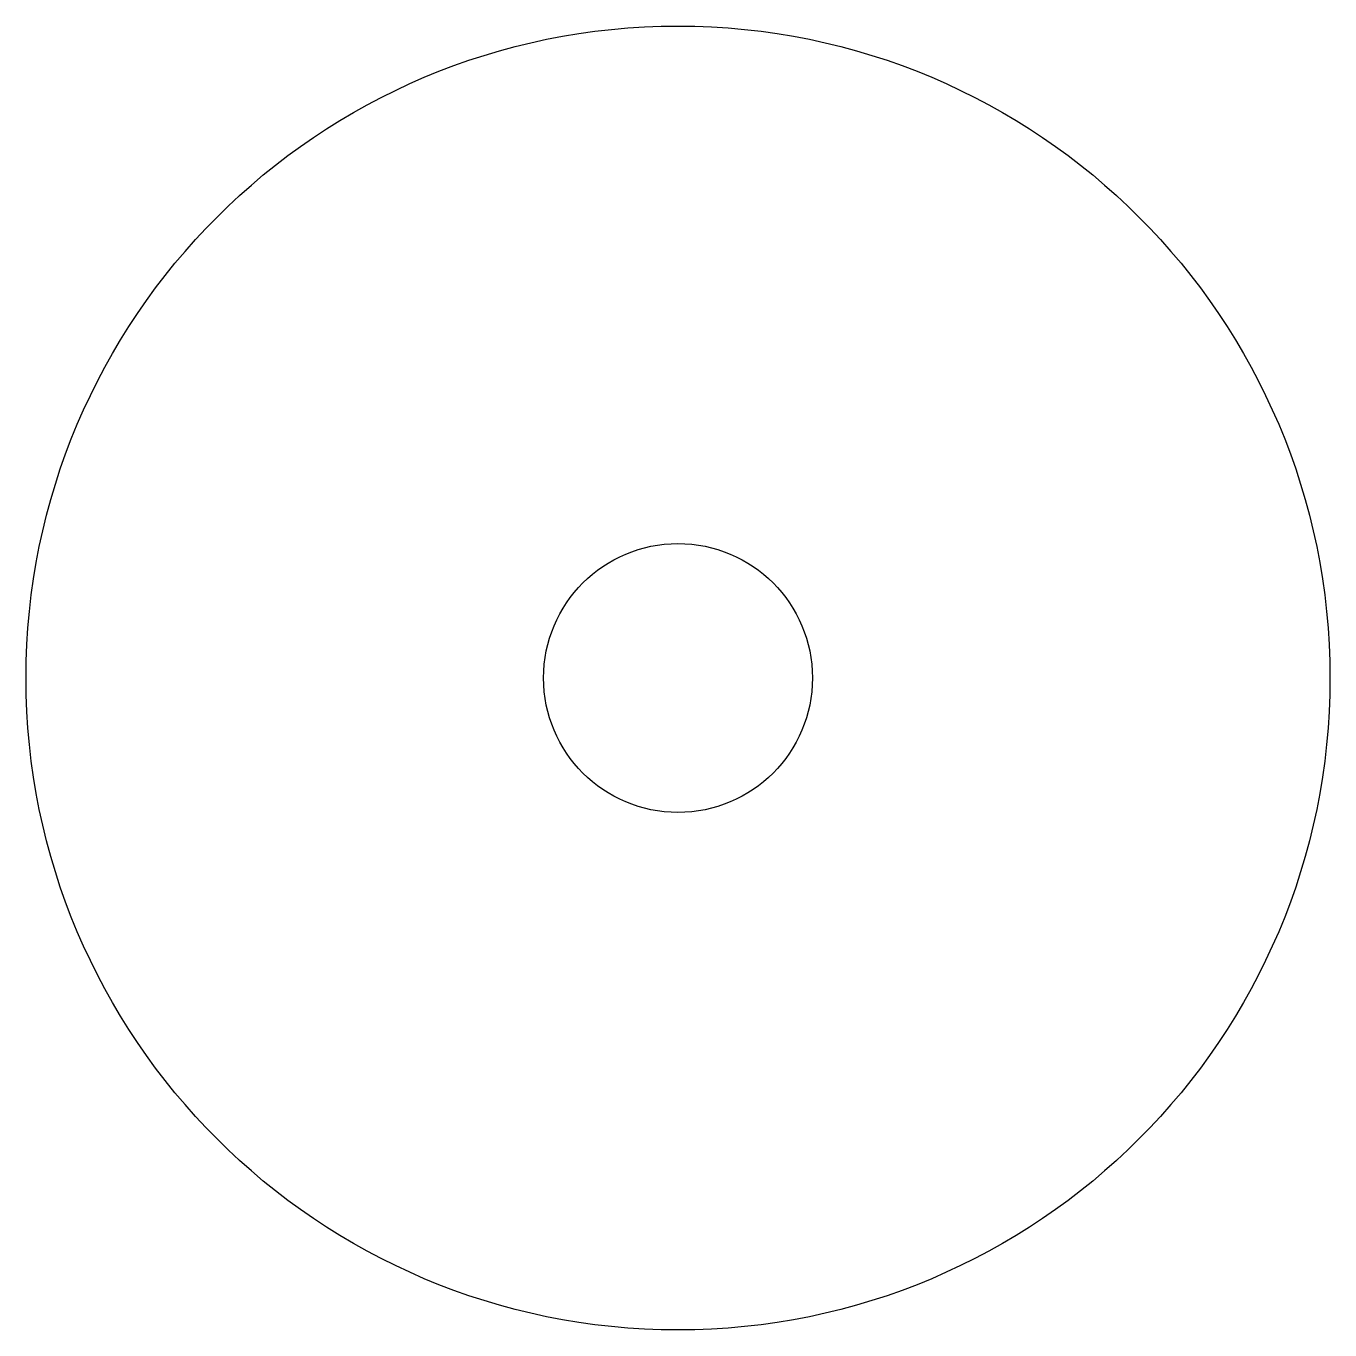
# Model space of a CAD drawing. Header units: millimetres. Extents: x 255.5 to 352.5, y 164.6 to 261.6.
import ezdxf

# ---------------------------------------------------------------- set-up
doc = ezdxf.new("R2010")
doc.units = ezdxf.units.MM
doc.layers.add('Default', color=7, linetype='Continuous')
doc.layers.add('DISCO_CHAPA_DE_A', color=7, linetype='Continuous')

# ---------------------------------------------------------------- blocks, each defined once
blk = doc.blocks.new('SE')
at = {"layer": 'DISCO_CHAPA_DE_A', "color": 7, "linetype": 'Continuous'}
for radius in [48.5, 10]:
    blk.add_circle((304.011, 213.119), radius, dxfattribs=at)

msp = doc.modelspace()

# ---------------------------------------------------------------- block references
at = {"layer": 'Default'}
msp.add_blockref('SE', (0, 0), dxfattribs=at)

doc.saveas('drawing.dxf')
